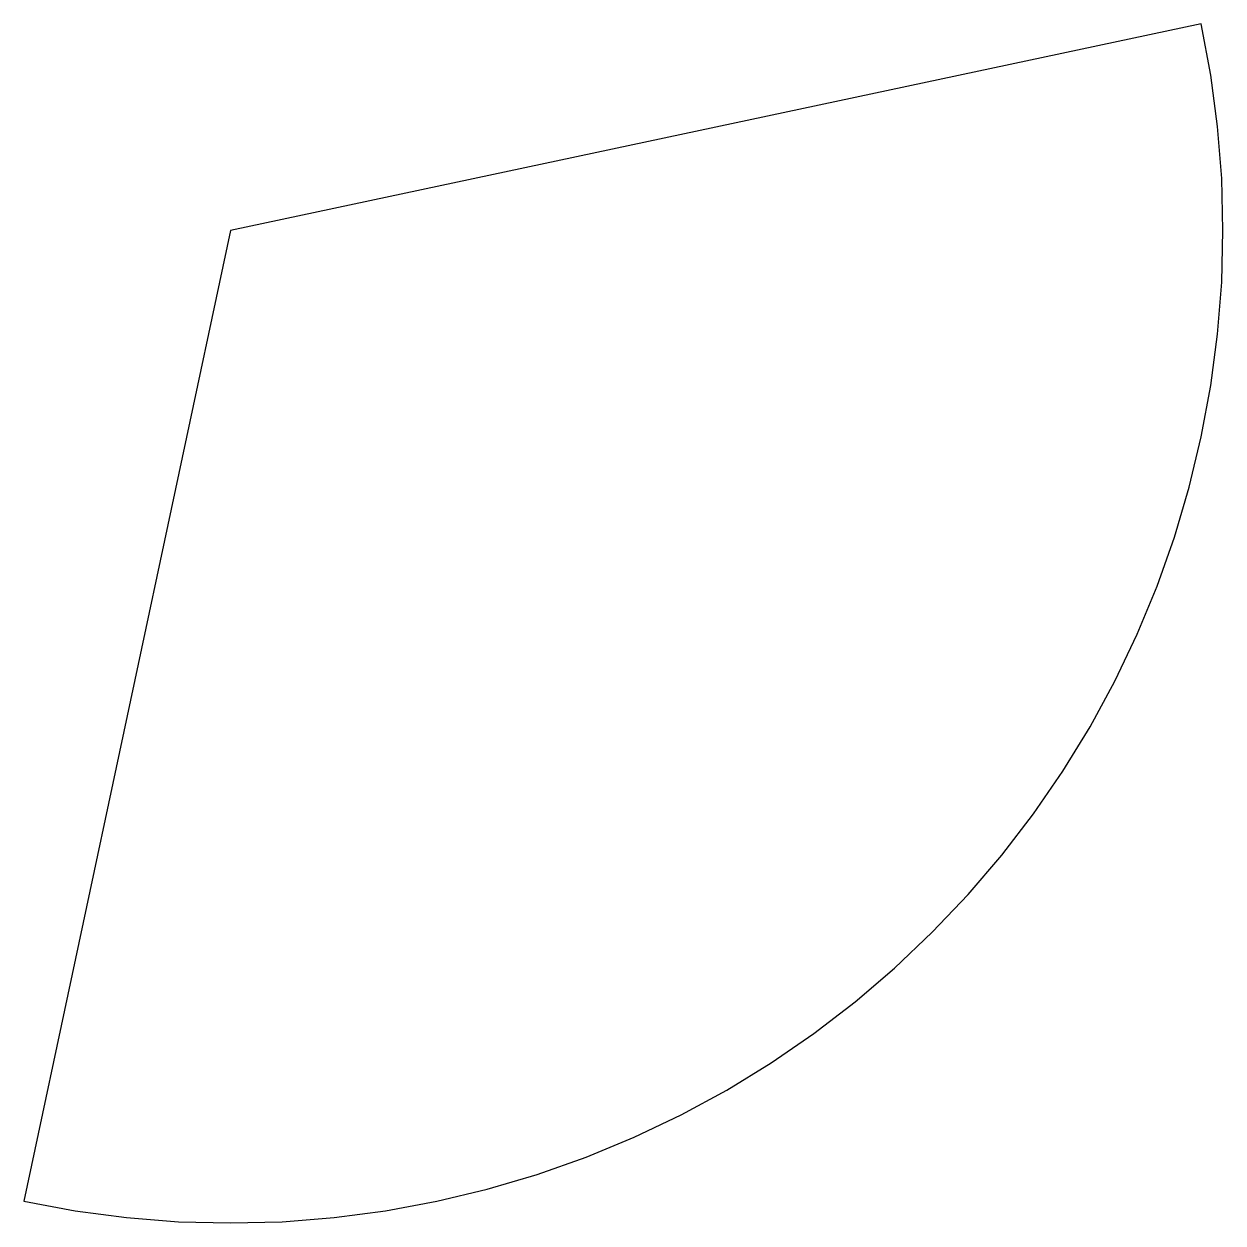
# Model space of a CAD drawing. Header units: millimetres. Extents: x -109 to 108, y -108 to 109.
import ezdxf

# ---------------------------------------------------------------- set-up
doc = ezdxf.new("R2010")
doc.units = ezdxf.units.MM

msp = doc.modelspace()

# ---------------------------------------------------------------- linework, layer by layer
for p, q in [((104.55, 108.94), (-71.52, 71.52)), ((106.27, 99.67), (104.55, 108.94)), ((107.5, 90.33), (106.27, 99.67)), ((108.24, 80.94), (107.5, 90.33)), ((108.48, 71.52), (108.24, 80.94)), ((-71.52, 71.52), (-108.94, -104.55)), ((108.24, 62.1), (108.48, 71.52)), ((107.5, 52.7), (108.24, 62.1)), ((106.27, 43.36), (107.5, 52.7)), ((104.55, 34.09), (106.27, 43.36)), ((102.35, 24.93), (104.55, 34.09)), ((99.67, 15.89), (102.35, 24.93)), ((96.53, 7.01), (99.67, 15.89)), ((92.92, -1.7), (96.53, 7.01)), ((88.86, -10.2), (92.92, -1.7)), ((84.37, -18.48), (88.86, -10.2)), ((79.44, -26.52), (84.37, -18.48)), ((74.11, -34.28), (79.44, -26.52)), ((68.37, -41.76), (74.11, -34.28)), ((62.25, -48.93), (68.37, -41.76)), ((55.76, -55.76), (62.25, -48.93)), ((48.93, -62.25), (55.76, -55.76)), ((41.76, -68.37), (48.93, -62.25)), ((34.28, -74.11), (41.76, -68.37)), ((26.52, -79.44), (34.28, -74.11)), ((18.48, -84.37), (26.52, -79.44)), ((10.2, -88.86), (18.48, -84.37)), ((1.7, -92.92), (10.2, -88.86)), ((-7.01, -96.53), (1.7, -92.92)), ((-15.89, -99.67), (-7.01, -96.53)), ((-24.93, -102.35), (-15.89, -99.67)), ((-34.09, -104.55), (-24.93, -102.35)), ((-108.94, -104.55), (-99.67, -106.27)), ((-99.67, -106.27), (-90.33, -107.5)), ((-52.7, -107.5), (-43.36, -106.27)), ((-43.36, -106.27), (-34.09, -104.55)), ((-90.33, -107.5), (-80.94, -108.24)), ((-80.94, -108.24), (-71.52, -108.48)), ((-71.52, -108.48), (-62.1, -108.24)), ((-62.1, -108.24), (-52.7, -107.5))]:
    msp.add_line(p, q)

doc.saveas('drawing.dxf')
